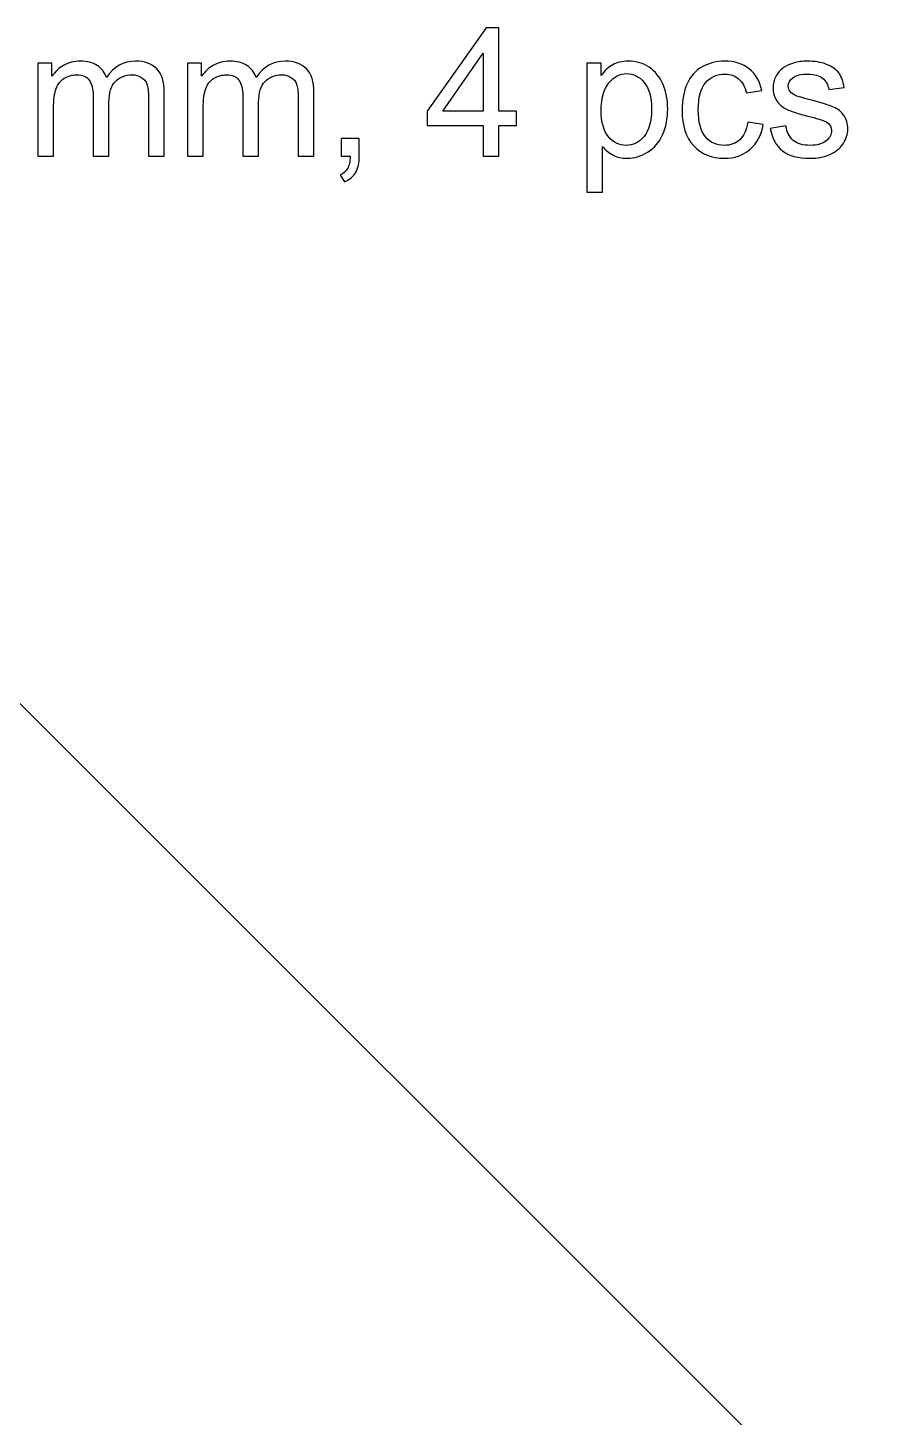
# Model space of a CAD drawing. Header units: millimetres. Extents: x -182 to 182, y -145 to 145.
# Drawn here: x -163.72 to -143.69, y -37.07 to -4.31 of the extents above; entities that cross this region are included whole.
import ezdxf

# ---------------------------------------------------------------- set-up
doc = ezdxf.new("R2010")
doc.units = ezdxf.units.MM
doc.header["$MEASUREMENT"] = 0
doc.layers.add('layer 1', color=7, linetype='Continuous')

msp = doc.modelspace()

# ---------------------------------------------------------------- linework, layer by layer
at = {"layer": 'layer 1', "color": 242}
for points, knots in [([(-152.9943, -7.3404), (-152.9943, -7.3404), (-152.9943, -6.6165), (-152.9943, -6.6165), (-152.9943, -6.6165), (-152.9943, -6.6165), (-154.3109, -6.6165), (-154.3109, -6.6165), (-154.3109, -6.6165), (-154.3109, -6.6165), (-154.3109, -6.2736), (-154.3109, -6.2736), (-154.3109, -6.2736), (-154.3109, -6.2736), (-152.9266, -4.3094), (-152.9266, -4.3094), (-152.9266, -4.3094), (-152.9266, -4.3094), (-152.6218, -4.3094), (-152.6218, -4.3094), (-152.6218, -4.3094), (-152.6218, -4.3094), (-152.6218, -6.2736), (-152.6218, -6.2736), (-152.6218, -6.2736), (-152.6218, -6.2736), (-152.2112, -6.2736), (-152.2112, -6.2736), (-152.2112, -6.2736), (-152.2112, -6.2736), (-152.2112, -6.6165), (-152.2112, -6.6165), (-152.2112, -6.6165), (-152.2112, -6.6165), (-152.6218, -6.6165), (-152.6218, -6.6165), (-152.6218, -6.6165), (-152.6218, -6.6165), (-152.6218, -7.3404), (-152.6218, -7.3404), (-152.6218, -7.3404), (-152.6218, -7.3404), (-152.9943, -7.3404), (-152.9943, -7.3404)], [0, 0, 0, 0, 0.0833333, 0.0833333, 0.0833333, 0.0833333, 0.1666667, 0.1666667, 0.1666667, 0.1666667, 0.25, 0.25, 0.25, 0.25, 0.3333333, 0.3333333, 0.3333333, 0.3333333, 0.4166667, 0.4166667, 0.4166667, 0.4166667, 0.5, 0.5, 0.5, 0.5, 0.5833333, 0.5833333, 0.5833333, 0.5833333, 0.6666667, 0.6666667, 0.6666667, 0.6666667, 0.75, 0.75, 0.75, 0.75, 0.8333333, 0.8333333, 0.8333333, 0.8333333, 1, 1, 1, 1]), ([(-152.9943, -6.2736), (-152.9943, -6.2736), (-152.9943, -4.9098), (-152.9943, -4.9098), (-152.9943, -4.9098), (-152.9943, -4.9098), (-153.9447, -6.2736), (-153.9447, -6.2736), (-153.9447, -6.2736), (-153.9447, -6.2736), (-152.9943, -6.2736), (-152.9943, -6.2736)], [0, 0, 0, 0, 0.25, 0.25, 0.25, 0.25, 0.5, 0.5, 0.5, 0.5, 1, 1, 1, 1]), ([(-163.4873, -7.3404), (-163.4873, -7.3404), (-163.4873, -5.1433), (-163.4873, -5.1433), (-163.4873, -5.1433), (-163.4873, -5.1433), (-163.1529, -5.1433), (-163.1529, -5.1433), (-163.1529, -5.1433), (-163.1529, -5.1433), (-163.1529, -5.4538), (-163.1529, -5.4538), (-163.1529, -5.4538), (-163.0844, -5.3465), (-162.9927, -5.2597), (-162.8784, -5.1948), (-162.8784, -5.1948), (-162.7641, -5.1292), (-162.6343, -5.0968), (-162.4882, -5.0968), (-162.4882, -5.0968), (-162.326, -5.0968), (-162.1926, -5.1306), (-162.0889, -5.1976), (-162.0889, -5.1976), (-161.9852, -5.2654), (-161.9118, -5.3592), (-161.8695, -5.4806), (-161.8695, -5.4806), (-161.6945, -5.2245), (-161.468, -5.0968), (-161.1886, -5.0968), (-161.1886, -5.0968), (-160.9699, -5.0968), (-160.8013, -5.1567), (-160.6842, -5.2774), (-160.6842, -5.2774), (-160.5663, -5.398), (-160.5071, -5.5836), (-160.5071, -5.8341), (-160.5071, -5.8341), (-160.5071, -5.8341), (-160.5071, -7.3404), (-160.5071, -7.3404), (-160.5071, -7.3404), (-160.5071, -7.3404), (-160.8796, -7.3404), (-160.8796, -7.3404), (-160.8796, -7.3404), (-160.8796, -7.3404), (-160.8796, -5.9575), (-160.8796, -5.9575), (-160.8796, -5.9575), (-160.8796, -5.8094), (-160.8923, -5.7021), (-160.9163, -5.6365), (-160.9163, -5.6365), (-160.9403, -5.5709), (-160.984, -5.5187), (-161.0482, -5.4785), (-161.0482, -5.4785), (-161.1117, -5.4382), (-161.1865, -5.4185), (-161.2719, -5.4185), (-161.2719, -5.4185), (-161.4271, -5.4185), (-161.5555, -5.47), (-161.6578, -5.5723), (-161.6578, -5.5723), (-161.7601, -5.6753), (-161.8109, -5.8397), (-161.8109, -6.0655), (-161.8109, -6.0655), (-161.8109, -6.0655), (-161.8109, -7.3404), (-161.8109, -7.3404), (-161.8109, -7.3404), (-161.8109, -7.3404), (-162.1834, -7.3404), (-162.1834, -7.3404), (-162.1834, -7.3404), (-162.1834, -7.3404), (-162.1834, -5.9145), (-162.1834, -5.9145), (-162.1834, -5.9145), (-162.1834, -5.7494), (-162.2138, -5.6252), (-162.2745, -5.5427), (-162.2745, -5.5427), (-162.3351, -5.4601), (-162.4346, -5.4185), (-162.5722, -5.4185), (-162.5722, -5.4185), (-162.6766, -5.4185), (-162.7733, -5.446), (-162.8622, -5.501), (-162.8622, -5.501), (-162.9511, -5.5561), (-163.0153, -5.6365), (-163.0555, -5.743), (-163.0555, -5.743), (-163.095, -5.8489), (-163.1148, -6.002), (-163.1148, -6.2016), (-163.1148, -6.2016), (-163.1148, -6.2016), (-163.1148, -7.3404), (-163.1148, -7.3404), (-163.1148, -7.3404), (-163.1148, -7.3404), (-163.4873, -7.3404), (-163.4873, -7.3404)], [0, 0, 0, 0, 0.0344828, 0.0344828, 0.0344828, 0.0344828, 0.0689655, 0.0689655, 0.0689655, 0.0689655, 0.1034483, 0.1034483, 0.1034483, 0.1034483, 0.137931, 0.137931, 0.137931, 0.137931, 0.1724138, 0.1724138, 0.1724138, 0.1724138, 0.2068966, 0.2068966, 0.2068966, 0.2068966, 0.2413793, 0.2413793, 0.2413793, 0.2413793, 0.2758621, 0.2758621, 0.2758621, 0.2758621, 0.3103448, 0.3103448, 0.3103448, 0.3103448, 0.3448276, 0.3448276, 0.3448276, 0.3448276, 0.3793103, 0.3793103, 0.3793103, 0.3793103, 0.4137931, 0.4137931, 0.4137931, 0.4137931, 0.4482759, 0.4482759, 0.4482759, 0.4482759, 0.4827586, 0.4827586, 0.4827586, 0.4827586, 0.5172414, 0.5172414, 0.5172414, 0.5172414, 0.5517241, 0.5517241, 0.5517241, 0.5517241, 0.5862069, 0.5862069, 0.5862069, 0.5862069, 0.6206897, 0.6206897, 0.6206897, 0.6206897, 0.6551724, 0.6551724, 0.6551724, 0.6551724, 0.6896552, 0.6896552, 0.6896552, 0.6896552, 0.7241379, 0.7241379, 0.7241379, 0.7241379, 0.7586207, 0.7586207, 0.7586207, 0.7586207, 0.7931034, 0.7931034, 0.7931034, 0.7931034, 0.8275862, 0.8275862, 0.8275862, 0.8275862, 0.862069, 0.862069, 0.862069, 0.862069, 0.8965517, 0.8965517, 0.8965517, 0.8965517, 0.9310345, 0.9310345, 0.9310345, 0.9310345, 1, 1, 1, 1]), ([(-159.961, -7.3404), (-159.961, -7.3404), (-159.961, -5.1433), (-159.961, -5.1433), (-159.961, -5.1433), (-159.961, -5.1433), (-159.6266, -5.1433), (-159.6266, -5.1433), (-159.6266, -5.1433), (-159.6266, -5.1433), (-159.6266, -5.4538), (-159.6266, -5.4538), (-159.6266, -5.4538), (-159.5581, -5.3465), (-159.4664, -5.2597), (-159.3521, -5.1948), (-159.3521, -5.1948), (-159.2378, -5.1292), (-159.108, -5.0968), (-158.9619, -5.0968), (-158.9619, -5.0968), (-158.7997, -5.0968), (-158.6663, -5.1306), (-158.5626, -5.1976), (-158.5626, -5.1976), (-158.4589, -5.2654), (-158.3855, -5.3592), (-158.3432, -5.4806), (-158.3432, -5.4806), (-158.1682, -5.2245), (-157.9417, -5.0968), (-157.6623, -5.0968), (-157.6623, -5.0968), (-157.4436, -5.0968), (-157.275, -5.1567), (-157.1579, -5.2774), (-157.1579, -5.2774), (-157.04, -5.398), (-156.9808, -5.5836), (-156.9808, -5.8341), (-156.9808, -5.8341), (-156.9808, -5.8341), (-156.9808, -7.3404), (-156.9808, -7.3404), (-156.9808, -7.3404), (-156.9808, -7.3404), (-157.3533, -7.3404), (-157.3533, -7.3404), (-157.3533, -7.3404), (-157.3533, -7.3404), (-157.3533, -5.9575), (-157.3533, -5.9575), (-157.3533, -5.9575), (-157.3533, -5.8094), (-157.366, -5.7021), (-157.39, -5.6365), (-157.39, -5.6365), (-157.414, -5.5709), (-157.4577, -5.5187), (-157.5219, -5.4785), (-157.5219, -5.4785), (-157.5854, -5.4382), (-157.6602, -5.4185), (-157.7456, -5.4185), (-157.7456, -5.4185), (-157.9008, -5.4185), (-158.0292, -5.47), (-158.1315, -5.5723), (-158.1315, -5.5723), (-158.2338, -5.6753), (-158.2846, -5.8397), (-158.2846, -6.0655), (-158.2846, -6.0655), (-158.2846, -6.0655), (-158.2846, -7.3404), (-158.2846, -7.3404), (-158.2846, -7.3404), (-158.2846, -7.3404), (-158.6571, -7.3404), (-158.6571, -7.3404), (-158.6571, -7.3404), (-158.6571, -7.3404), (-158.6571, -5.9145), (-158.6571, -5.9145), (-158.6571, -5.9145), (-158.6571, -5.7494), (-158.6875, -5.6252), (-158.7482, -5.5427), (-158.7482, -5.5427), (-158.8088, -5.4601), (-158.9083, -5.4185), (-159.0459, -5.4185), (-159.0459, -5.4185), (-159.1503, -5.4185), (-159.247, -5.446), (-159.3359, -5.501), (-159.3359, -5.501), (-159.4248, -5.5561), (-159.489, -5.6365), (-159.5292, -5.743), (-159.5292, -5.743), (-159.5687, -5.8489), (-159.5885, -6.002), (-159.5885, -6.2016), (-159.5885, -6.2016), (-159.5885, -6.2016), (-159.5885, -7.3404), (-159.5885, -7.3404), (-159.5885, -7.3404), (-159.5885, -7.3404), (-159.961, -7.3404), (-159.961, -7.3404)], [0, 0, 0, 0, 0.0344828, 0.0344828, 0.0344828, 0.0344828, 0.0689655, 0.0689655, 0.0689655, 0.0689655, 0.1034483, 0.1034483, 0.1034483, 0.1034483, 0.137931, 0.137931, 0.137931, 0.137931, 0.1724138, 0.1724138, 0.1724138, 0.1724138, 0.2068966, 0.2068966, 0.2068966, 0.2068966, 0.2413793, 0.2413793, 0.2413793, 0.2413793, 0.2758621, 0.2758621, 0.2758621, 0.2758621, 0.3103448, 0.3103448, 0.3103448, 0.3103448, 0.3448276, 0.3448276, 0.3448276, 0.3448276, 0.3793103, 0.3793103, 0.3793103, 0.3793103, 0.4137931, 0.4137931, 0.4137931, 0.4137931, 0.4482759, 0.4482759, 0.4482759, 0.4482759, 0.4827586, 0.4827586, 0.4827586, 0.4827586, 0.5172414, 0.5172414, 0.5172414, 0.5172414, 0.5517241, 0.5517241, 0.5517241, 0.5517241, 0.5862069, 0.5862069, 0.5862069, 0.5862069, 0.6206897, 0.6206897, 0.6206897, 0.6206897, 0.6551724, 0.6551724, 0.6551724, 0.6551724, 0.6896552, 0.6896552, 0.6896552, 0.6896552, 0.7241379, 0.7241379, 0.7241379, 0.7241379, 0.7586207, 0.7586207, 0.7586207, 0.7586207, 0.7931034, 0.7931034, 0.7931034, 0.7931034, 0.8275862, 0.8275862, 0.8275862, 0.8275862, 0.862069, 0.862069, 0.862069, 0.862069, 0.8965517, 0.8965517, 0.8965517, 0.8965517, 0.9310345, 0.9310345, 0.9310345, 0.9310345, 1, 1, 1, 1]), ([(-150.5517, -8.1828), (-150.5517, -8.1828), (-150.5517, -5.1433), (-150.5517, -5.1433), (-150.5517, -5.1433), (-150.5517, -5.1433), (-150.213, -5.1433), (-150.213, -5.1433), (-150.213, -5.1433), (-150.213, -5.1433), (-150.213, -5.4319), (-150.213, -5.4319), (-150.213, -5.4319), (-150.1333, -5.3204), (-150.043, -5.2364), (-149.9421, -5.1807), (-149.9421, -5.1807), (-149.8419, -5.125), (-149.7199, -5.0968), (-149.5766, -5.0968), (-149.5766, -5.0968), (-149.389, -5.0968), (-149.2239, -5.1447), (-149.0806, -5.2414), (-149.0806, -5.2414), (-148.9374, -5.3373), (-148.8295, -5.4735), (-148.7561, -5.6485), (-148.7561, -5.6485), (-148.6834, -5.8242), (-148.6467, -6.0161), (-148.6467, -6.2256), (-148.6467, -6.2256), (-148.6467, -6.4493), (-148.6869, -6.6511), (-148.7674, -6.831), (-148.7674, -6.831), (-148.8478, -7.0102), (-148.9649, -7.1478), (-149.1187, -7.2437), (-149.1187, -7.2437), (-149.2718, -7.339), (-149.4334, -7.387), (-149.6027, -7.387), (-149.6027, -7.387), (-149.7269, -7.387), (-149.8384, -7.3609), (-149.9365, -7.3087), (-149.9365, -7.3087), (-150.0352, -7.2564), (-150.1157, -7.1908), (-150.1792, -7.1111), (-150.1792, -7.1111), (-150.1792, -7.1111), (-150.1792, -8.1828), (-150.1792, -8.1828), (-150.1792, -8.1828), (-150.1792, -8.1828), (-150.5517, -8.1828), (-150.5517, -8.1828)], [0, 0, 0, 0, 0.0625, 0.0625, 0.0625, 0.0625, 0.125, 0.125, 0.125, 0.125, 0.1875, 0.1875, 0.1875, 0.1875, 0.25, 0.25, 0.25, 0.25, 0.3125, 0.3125, 0.3125, 0.3125, 0.375, 0.375, 0.375, 0.375, 0.4375, 0.4375, 0.4375, 0.4375, 0.5, 0.5, 0.5, 0.5, 0.5625, 0.5625, 0.5625, 0.5625, 0.625, 0.625, 0.625, 0.625, 0.6875, 0.6875, 0.6875, 0.6875, 0.75, 0.75, 0.75, 0.75, 0.8125, 0.8125, 0.8125, 0.8125, 0.875, 0.875, 0.875, 0.875, 1, 1, 1, 1]), ([(-146.7622, -6.5361), (-146.7622, -6.5361), (-146.3981, -6.5869), (-146.3981, -6.5869), (-146.3981, -6.5869), (-146.4384, -6.8373), (-146.54, -7.0328), (-146.7044, -7.1746), (-146.7044, -7.1746), (-146.8688, -7.3164), (-147.0712, -7.387), (-147.3104, -7.387), (-147.3104, -7.387), (-147.6103, -7.387), (-147.8516, -7.2889), (-148.0336, -7.0928), (-148.0336, -7.0928), (-148.2164, -6.8966), (-148.3074, -6.6158), (-148.3074, -6.2503), (-148.3074, -6.2503), (-148.3074, -6.0133), (-148.2679, -5.8065), (-148.1895, -5.6287), (-148.1895, -5.6287), (-148.1112, -5.4516), (-147.992, -5.3183), (-147.8311, -5.2301), (-147.8311, -5.2301), (-147.671, -5.1412), (-147.4967, -5.0968), (-147.3076, -5.0968), (-147.3076, -5.0968), (-147.0698, -5.0968), (-146.8744, -5.1567), (-146.7234, -5.2774), (-146.7234, -5.2774), (-146.5717, -5.398), (-146.4743, -5.5695), (-146.432, -5.791), (-146.432, -5.791), (-146.432, -5.791), (-146.7918, -5.846), (-146.7918, -5.846), (-146.7918, -5.846), (-146.8264, -5.6986), (-146.8871, -5.5878), (-146.9753, -5.513), (-146.9753, -5.513), (-147.0628, -5.4389), (-147.1686, -5.4015), (-147.2928, -5.4015), (-147.2928, -5.4015), (-147.4805, -5.4015), (-147.6329, -5.4686), (-147.7507, -5.6026), (-147.7507, -5.6026), (-147.8678, -5.7374), (-147.9264, -5.9491), (-147.9264, -6.2397), (-147.9264, -6.2397), (-147.9264, -6.5347), (-147.8699, -6.7484), (-147.757, -6.8818), (-147.757, -6.8818), (-147.6434, -7.0151), (-147.496, -7.0822), (-147.3147, -7.0822), (-147.3147, -7.0822), (-147.1679, -7.0822), (-147.0458, -7.0377), (-146.9485, -6.9481), (-146.9485, -6.9481), (-146.8504, -6.8592), (-146.7883, -6.7216), (-146.7622, -6.5361)], [0, 0, 0, 0, 0.05, 0.05, 0.05, 0.05, 0.1, 0.1, 0.1, 0.1, 0.15, 0.15, 0.15, 0.15, 0.2, 0.2, 0.2, 0.2, 0.25, 0.25, 0.25, 0.25, 0.3, 0.3, 0.3, 0.3, 0.35, 0.35, 0.35, 0.35, 0.4, 0.4, 0.4, 0.4, 0.45, 0.45, 0.45, 0.45, 0.5, 0.5, 0.5, 0.5, 0.55, 0.55, 0.55, 0.55, 0.6, 0.6, 0.6, 0.6, 0.65, 0.65, 0.65, 0.65, 0.7, 0.7, 0.7, 0.7, 0.75, 0.75, 0.75, 0.75, 0.8, 0.8, 0.8, 0.8, 0.85, 0.85, 0.85, 0.85, 0.9, 0.9, 0.9, 0.9, 1, 1, 1, 1]), ([(-146.2288, -6.6842), (-146.2288, -6.6842), (-145.8605, -6.625), (-145.8605, -6.625), (-145.8605, -6.625), (-145.84, -6.7724), (-145.7822, -6.8853), (-145.6876, -6.9643), (-145.6876, -6.9643), (-145.5931, -7.0427), (-145.4604, -7.0822), (-145.2911, -7.0822), (-145.2911, -7.0822), (-145.1196, -7.0822), (-144.9926, -7.0476), (-144.9094, -6.9777), (-144.9094, -6.9777), (-144.8268, -6.9086), (-144.7852, -6.8268), (-144.7852, -6.7329), (-144.7852, -6.7329), (-144.7852, -6.649), (-144.8226, -6.5826), (-144.8967, -6.5347), (-144.8967, -6.5347), (-144.9489, -6.5015), (-145.0759, -6.4599), (-145.2777, -6.4084), (-145.2777, -6.4084), (-145.55, -6.3399), (-145.7384, -6.2807), (-145.8442, -6.2306), (-145.8442, -6.2306), (-145.9494, -6.1798), (-146.0291, -6.1106), (-146.0834, -6.0217), (-146.0834, -6.0217), (-146.1378, -5.9335), (-146.1653, -5.8355), (-146.1653, -5.7282), (-146.1653, -5.7282), (-146.1653, -5.6301), (-146.1427, -5.5398), (-146.0982, -5.4566), (-146.0982, -5.4566), (-146.0531, -5.3733), (-145.9924, -5.3042), (-145.9155, -5.2491), (-145.9155, -5.2491), (-145.8576, -5.2068), (-145.7786, -5.1708), (-145.6791, -5.1412), (-145.6791, -5.1412), (-145.579, -5.1116), (-145.4724, -5.0968), (-145.3581, -5.0968), (-145.3581, -5.0968), (-145.186, -5.0968), (-145.035, -5.1214), (-144.9052, -5.1715), (-144.9052, -5.1715), (-144.7746, -5.2209), (-144.6787, -5.2887), (-144.6166, -5.3733), (-144.6166, -5.3733), (-144.5552, -5.4587), (-144.5122, -5.5723), (-144.4889, -5.7148), (-144.4889, -5.7148), (-144.4889, -5.7148), (-144.8529, -5.7656), (-144.8529, -5.7656), (-144.8529, -5.7656), (-144.8692, -5.6513), (-144.9172, -5.5617), (-144.9962, -5.4975), (-144.9962, -5.4975), (-145.0752, -5.4333), (-145.1867, -5.4015), (-145.3313, -5.4015), (-145.3313, -5.4015), (-145.5013, -5.4015), (-145.6234, -5.4298), (-145.6961, -5.4862), (-145.6961, -5.4862), (-145.7687, -5.5427), (-145.8054, -5.609), (-145.8054, -5.6845), (-145.8054, -5.6845), (-145.8054, -5.7325), (-145.7906, -5.7762), (-145.7603, -5.815), (-145.7603, -5.815), (-145.7299, -5.8545), (-145.6827, -5.8877), (-145.6178, -5.9138), (-145.6178, -5.9138), (-145.5804, -5.9279), (-145.4717, -5.9596), (-145.2897, -6.009), (-145.2897, -6.009), (-145.0272, -6.0789), (-144.8438, -6.1367), (-144.7394, -6.1812), (-144.7394, -6.1812), (-144.6349, -6.2256), (-144.5531, -6.2912), (-144.4938, -6.3759), (-144.4938, -6.3759), (-144.4338, -6.4613), (-144.4042, -6.5671), (-144.4042, -6.6941), (-144.4042, -6.6941), (-144.4042, -6.8176), (-144.4402, -6.934), (-144.5129, -7.0434), (-144.5129, -7.0434), (-144.5855, -7.1527), (-144.69, -7.2374), (-144.8261, -7.2974), (-144.8261, -7.2974), (-144.963, -7.3573), (-145.1175, -7.387), (-145.2897, -7.387), (-145.2897, -7.387), (-145.5747, -7.387), (-145.7927, -7.3277), (-145.9423, -7.2099), (-145.9423, -7.2099), (-146.0919, -7.0913), (-146.1871, -6.9164), (-146.2288, -6.6842)], [0, 0, 0, 0, 0.0294118, 0.0294118, 0.0294118, 0.0294118, 0.0588235, 0.0588235, 0.0588235, 0.0588235, 0.0882353, 0.0882353, 0.0882353, 0.0882353, 0.1176471, 0.1176471, 0.1176471, 0.1176471, 0.1470588, 0.1470588, 0.1470588, 0.1470588, 0.1764706, 0.1764706, 0.1764706, 0.1764706, 0.2058824, 0.2058824, 0.2058824, 0.2058824, 0.2352941, 0.2352941, 0.2352941, 0.2352941, 0.2647059, 0.2647059, 0.2647059, 0.2647059, 0.2941176, 0.2941176, 0.2941176, 0.2941176, 0.3235294, 0.3235294, 0.3235294, 0.3235294, 0.3529412, 0.3529412, 0.3529412, 0.3529412, 0.3823529, 0.3823529, 0.3823529, 0.3823529, 0.4117647, 0.4117647, 0.4117647, 0.4117647, 0.4411765, 0.4411765, 0.4411765, 0.4411765, 0.4705882, 0.4705882, 0.4705882, 0.4705882, 0.5, 0.5, 0.5, 0.5, 0.5294118, 0.5294118, 0.5294118, 0.5294118, 0.5588235, 0.5588235, 0.5588235, 0.5588235, 0.5882353, 0.5882353, 0.5882353, 0.5882353, 0.6176471, 0.6176471, 0.6176471, 0.6176471, 0.6470588, 0.6470588, 0.6470588, 0.6470588, 0.6764706, 0.6764706, 0.6764706, 0.6764706, 0.7058824, 0.7058824, 0.7058824, 0.7058824, 0.7352941, 0.7352941, 0.7352941, 0.7352941, 0.7647059, 0.7647059, 0.7647059, 0.7647059, 0.7941176, 0.7941176, 0.7941176, 0.7941176, 0.8235294, 0.8235294, 0.8235294, 0.8235294, 0.8529412, 0.8529412, 0.8529412, 0.8529412, 0.8823529, 0.8823529, 0.8823529, 0.8823529, 0.9117647, 0.9117647, 0.9117647, 0.9117647, 0.9411765, 0.9411765, 0.9411765, 0.9411765, 1, 1, 1, 1]), ([(-150.213, -6.2553), (-150.213, -6.5368), (-150.1559, -6.7449), (-150.0423, -6.8797), (-150.0423, -6.8797), (-149.928, -7.0144), (-149.7897, -7.0822), (-149.6274, -7.0822), (-149.6274, -7.0822), (-149.4623, -7.0822), (-149.3212, -7.0123), (-149.2041, -6.8726), (-149.2041, -6.8726), (-149.0863, -6.7329), (-149.0277, -6.517), (-149.0277, -6.2242), (-149.0277, -6.2242), (-149.0277, -5.9448), (-149.0849, -5.736), (-149.1999, -5.597), (-149.1999, -5.597), (-149.3149, -5.458), (-149.4517, -5.3888), (-149.6112, -5.3888), (-149.6112, -5.3888), (-149.7692, -5.3888), (-149.9089, -5.4629), (-150.0303, -5.6104), (-150.0303, -5.6104), (-150.1524, -5.7586), (-150.213, -5.973), (-150.213, -6.2553)], [0, 0, 0, 0, 0.1111111, 0.1111111, 0.1111111, 0.1111111, 0.2222222, 0.2222222, 0.2222222, 0.2222222, 0.3333333, 0.3333333, 0.3333333, 0.3333333, 0.4444444, 0.4444444, 0.4444444, 0.4444444, 0.5555556, 0.5555556, 0.5555556, 0.5555556, 0.6666667, 0.6666667, 0.6666667, 0.6666667, 0.7777778, 0.7777778, 0.7777778, 0.7777778, 1, 1, 1, 1]), ([(-156.3373, -7.3404), (-156.3373, -7.3404), (-156.3373, -6.9171), (-156.3373, -6.9171), (-156.3373, -6.9171), (-156.3373, -6.9171), (-155.914, -6.9171), (-155.914, -6.9171), (-155.914, -6.9171), (-155.914, -6.9171), (-155.914, -7.3404), (-155.914, -7.3404), (-155.914, -7.3404), (-155.914, -7.4963), (-155.9415, -7.6226), (-155.9973, -7.7186), (-155.9973, -7.7186), (-156.0523, -7.8145), (-156.1405, -7.8893), (-156.2611, -7.9415), (-156.2611, -7.9415), (-156.2611, -7.9415), (-156.3627, -7.7807), (-156.3627, -7.7807), (-156.3627, -7.7807), (-156.2837, -7.7461), (-156.2259, -7.6953), (-156.1892, -7.629), (-156.1892, -7.629), (-156.1518, -7.5619), (-156.1306, -7.466), (-156.1264, -7.3404), (-156.1264, -7.3404), (-156.1264, -7.3404), (-156.3373, -7.3404), (-156.3373, -7.3404)], [0, 0, 0, 0, 0.1, 0.1, 0.1, 0.1, 0.2, 0.2, 0.2, 0.2, 0.3, 0.3, 0.3, 0.3, 0.4, 0.4, 0.4, 0.4, 0.5, 0.5, 0.5, 0.5, 0.6, 0.6, 0.6, 0.6, 0.7, 0.7, 0.7, 0.7, 0.8, 0.8, 0.8, 0.8, 1, 1, 1, 1])]:
    msp.add_open_spline(points, degree=3, knots=knots, dxfattribs=at)
at = {"layer": 'layer 1', "color": 7, "lineweight": 9}
msp.add_open_spline([(-143.6871, -40.4787), (-143.6871, -70.6088), (-143.6871, -100.7388), (-143.6871, -130.8689), (-143.6871, -130.8689), (-143.6871, -131.9689), (-144.5871, -132.8689), (-145.6871, -132.8689), (-145.6871, -132.8689), (-145.6871, -132.8689), (-151.2871, -132.8689), (-151.2871, -132.8689), (-151.2871, -132.8689), (-151.2871, -132.8689), (-155.4037, -128.7523), (-155.4037, -128.7523), (-155.4037, -128.7523), (-155.4037, -128.7523), (-155.4037, -112.1743), (-155.4037, -112.1743), (-155.4037, -112.1743), (-155.4037, -112.1743), (-155.4041, -112.1743), (-155.4041, -112.1743), (-155.4041, -112.1743), (-155.4044, -111.9676), (-155.4185, -111.7586), (-155.4481, -111.5481), (-155.4481, -111.5481), (-155.7939, -109.0874), (-158.0691, -107.3728), (-160.5298, -107.7187), (-160.5298, -107.7187), (-162.78, -108.0349), (-164.4059, -109.9648), (-164.4032, -112.1743), (-164.4032, -112.1743), (-164.4032, -112.1743), (-164.4037, -112.1743), (-164.4037, -112.1743), (-164.4037, -112.1743), (-164.4037, -112.1743), (-164.4037, -123.1855), (-164.4037, -123.1855), (-164.4037, -123.1855), (-164.4037, -123.1855), (-174.0871, -132.8689), (-174.0871, -132.8689), (-174.0871, -132.8689), (-174.0871, -132.8689), (-179.6871, -132.8689), (-179.6871, -132.8689), (-179.6871, -132.8689), (-180.7871, -132.8689), (-181.6871, -131.9689), (-181.6871, -130.8689), (-181.6871, -130.8689), (-181.6871, -94.2441), (-181.6871, -57.6193), (-181.6871, -20.9945), (-181.6871, -20.9945), (-181.6871, -20.9945), (-178.086, -17.3934), (-178.086, -17.3934), (-178.086, -17.3934), (-177.7258, -17.0331), (-177.3312, -16.7072), (-176.9079, -16.4206), (-176.9079, -16.4206), (-175.9482, -17.3245), (-174.6019, -17.8007), (-173.1948, -17.603), (-173.1948, -17.603), (-171.7871, -17.4051), (-170.624, -16.5757), (-169.9507, -15.4415), (-169.9507, -15.4415), (-168.7384, -15.8361), (-167.6532, -16.5126), (-166.7724, -17.3934), (-166.7724, -17.3934), (-166.7724, -17.3934), (-143.6871, -40.4787), (-143.6871, -40.4787)], degree=3, knots=[0, 0, 0, 0, 0.0454545, 0.0454545, 0.0454545, 0.0454545, 0.0909091, 0.0909091, 0.0909091, 0.0909091, 0.1363636, 0.1363636, 0.1363636, 0.1363636, 0.1818182, 0.1818182, 0.1818182, 0.1818182, 0.2272727, 0.2272727, 0.2272727, 0.2272727, 0.2727273, 0.2727273, 0.2727273, 0.2727273, 0.3181818, 0.3181818, 0.3181818, 0.3181818, 0.3636364, 0.3636364, 0.3636364, 0.3636364, 0.4090909, 0.4090909, 0.4090909, 0.4090909, 0.4545455, 0.4545455, 0.4545455, 0.4545455, 0.5, 0.5, 0.5, 0.5, 0.5454545, 0.5454545, 0.5454545, 0.5454545, 0.5909091, 0.5909091, 0.5909091, 0.5909091, 0.6363636, 0.6363636, 0.6363636, 0.6363636, 0.6818182, 0.6818182, 0.6818182, 0.6818182, 0.7272727, 0.7272727, 0.7272727, 0.7272727, 0.7727273, 0.7727273, 0.7727273, 0.7727273, 0.8181818, 0.8181818, 0.8181818, 0.8181818, 0.8636364, 0.8636364, 0.8636364, 0.8636364, 0.9090909, 0.9090909, 0.9090909, 0.9090909, 1, 1, 1, 1], dxfattribs=at)

doc.saveas('drawing.dxf')
